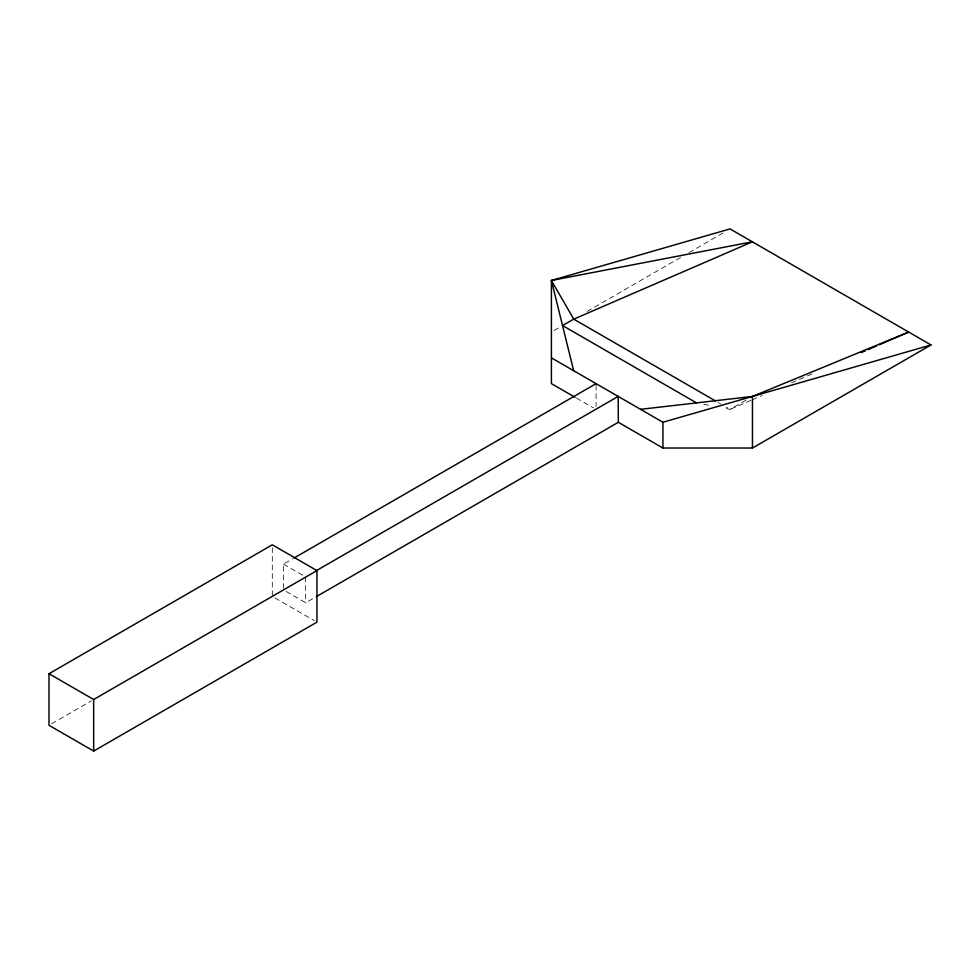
<?xml version="1.0" encoding="UTF-8"?>
<svg xmlns="http://www.w3.org/2000/svg" width="980" height="980" viewBox="0 0 980 980"><rect width="100%" height="100%" fill="white"/><g stroke="black" fill="none" stroke-linecap="round" stroke-linejoin="round"><path stroke-width="0.73" stroke-dasharray="4.9 3.68" d="M554.055 330.517L560.67 326.695M587.13 311.42L681.076 257.189M689.014 252.607L723.412 232.738M283.465 588.404L283.465 564.137L292.738 558.784M51.646 723.767L91.287 700.884M286.087 591.442L305.711 602.774L314.984 597.42M745.89 400.257L730.112 409.358L722.811 407.962M751.035 400.305L730.112 409.358L726.143 407.068M752.432 399.705L762.195 395.467M791.497 382.788L812.42 373.735M703.812 404.299L711.125 405.708M718.181 402.486L720.839 404.017M576.375 398.052L593.464 407.913M283.465 564.137L302.955 575.395M274.927 597.886L314.335 620.646M305.552 576.889L305.711 602.774M596.085 385.165L596.085 406.406M272.305 547.832L272.305 596.367"/><path stroke-width="1.47" d="M49 673.726L272.305 544.807L316.957 570.593L316.957 622.153L93.663 751.084L49 725.298L49 673.726L93.663 699.512L316.957 570.593M294.061 558.024L596.085 383.646M316.148 570.777L618.172 396.398L618.331 422.282L662.933 448.032L752.456 448.032L931 344.948L730.027 228.916L551.409 280.476L551.409 383.633L575.064 397.292M316.307 596.649L618.331 422.282M861.236 352.592L865.426 350.779M868.219 349.578L876.586 345.952M879.379 344.74L908.668 332.061L752.456 396.459L640.553 409.322M551.409 357.859L662.933 422.245L931 344.948M696.511 402.89L562.52 325.532L551.409 280.476L752.358 241.815L573.741 319.149L562.52 325.532L573.668 370.71M715.535 400.955L573.741 319.149L551.409 280.476M752.456 396.459L752.456 448.032M662.933 422.245L662.933 448.032M93.663 699.512L93.663 751.084"/></g></svg>
